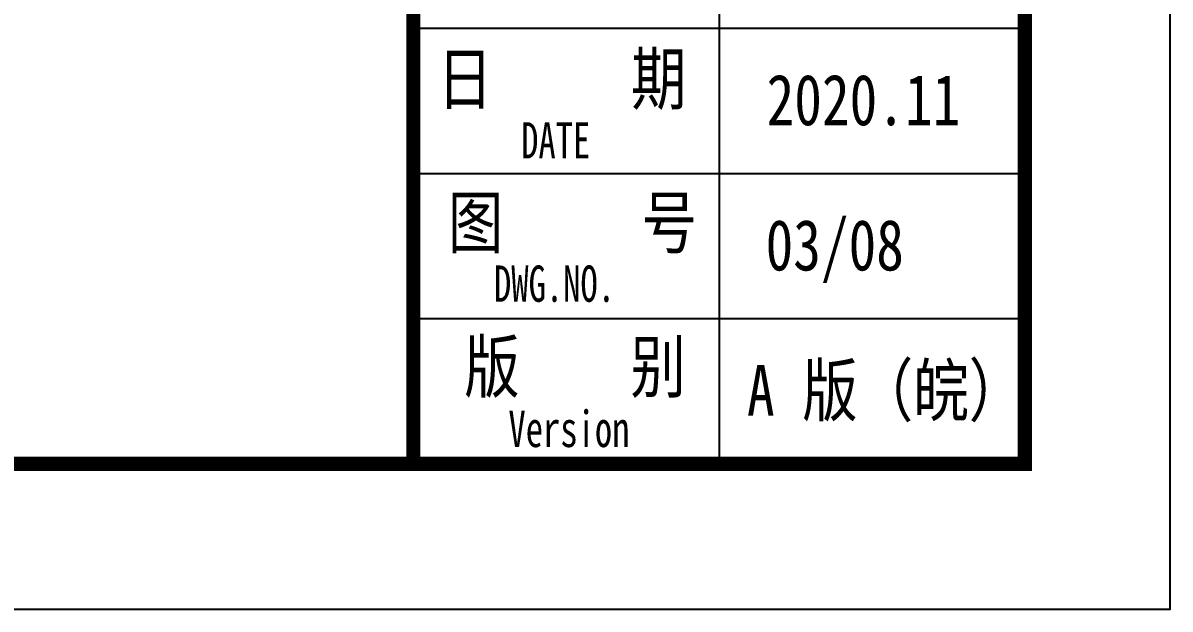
# Model space of a CAD drawing. Extents: x -266287 to 275962, y -324567 to 363765.
# Drawn here: x -162664 to -158715, y 140509 to 142527 of the extents above; entities that cross this region are included whole.
import ezdxf
from ezdxf.enums import TextEntityAlignment as Align

# ---------------------------------------------------------------- set-up
doc = ezdxf.new("R2010")
doc.units = 0
doc.header["$LTSCALE"] = 1000
doc.layers.get('0').update_dxf_attribs({"linetype": 'CONTINUOUS'})
doc.layers.add('0-TK', color=4, linetype='CONTINUOUS')
doc.layers.add('PUB_TITLE', color=4, linetype='CONTINUOUS')
doc.styles.add('-黑体', font='simhei.ttf', dxfattribs={"width": 0.8})

msp = doc.modelspace()

# ---------------------------------------------------------------- linework, layer by layer
at = {"layer": '0-TK', "const_width": 47.99543}
msp.add_lwpolyline([(-161319.93203, 141009.34124), (-161319.93203, 161009.34124)], dxfattribs=at)
at = {"layer": 'PUB_TITLE'}
for p, q in [((-160267.56832, 147401.40736), (-160267.56832, 141009.34124)), ((-161319.93203, 142509.34124), (-159215.20461, 142509.34124)), ((-161319.93203, 142009.34124), (-159215.20461, 142009.34124)), ((-161319.93203, 141509.34124), (-159215.20461, 141509.34124)), ((-161319.93203, 141009.34124), (-159215.20461, 141009.34124))]:
    msp.add_line(p, q, dxfattribs=at)
msp.add_lwpolyline([(-195865.20461, 140509.34124), (-158715.20461, 140509.34124), (-158715.20461, 161509.34124), (-195865.20461, 161509.34124)], close=True, dxfattribs=at)
msp.add_lwpolyline([(-195865.20461, 140509.34124), (-158715.20461, 140509.34124), (-158715.20461, 161509.34124), (-195865.20461, 161509.34124)], close=True, dxfattribs=at)
at = {"layer": 'PUB_TITLE', "const_width": 50}
msp.add_lwpolyline([(-194615.20461, 141009.34124), (-159215.20461, 141009.34124), (-159215.20461, 161009.34124), (-194615.20461, 161009.34124)], close=True, dxfattribs=at)
msp.add_lwpolyline([(-194615.20461, 141009.34124), (-159215.20461, 141009.34124), (-159215.20461, 161009.34124), (-194615.20461, 161009.34124)], close=True, dxfattribs=at)

# ---------------------------------------------------------------- texts
at = {"style": '-黑体'}
for s, height, width, p in [('日     期', 175, 0.8, (-161238.03119, 142334.79581, -0.07159)), ('DATE', 125, 0.7, (-160949.04134, 142123.06288, -0.07159)), ('DWG.NO.', 125, 0.7, (-161042.49203, 141629.63705)), ('Version', 125, 0.7, (-160992.92292, 141129.62176, 0.07159))]:
    msp.add_text(s, height=height, dxfattribs=dict(at, width=width)).set_placement(p, align=Align.MIDDLE_LEFT)
at = {"style": '-黑体', "width": 0.8}
for s, p in [('2020.11', (-160104.16677, 142175.05023, -0.07159)), ('03/08', (-160107.63357, 141675.05023, -0.07159)), ('A 版（皖）', (-160171.77358, 141175.05023, -0.07159))]:
    msp.add_text(s, height=175, dxfattribs=at).set_placement(p)
for s, p in [('图     号', (-160772.3511, 141840.16358)), ('版    别', (-160763.47387, 141343.97486, 0.07159))]:
    msp.add_text(s, height=175, dxfattribs=at).set_placement(p, align=Align.MIDDLE_CENTER)

doc.saveas('drawing.dxf')
